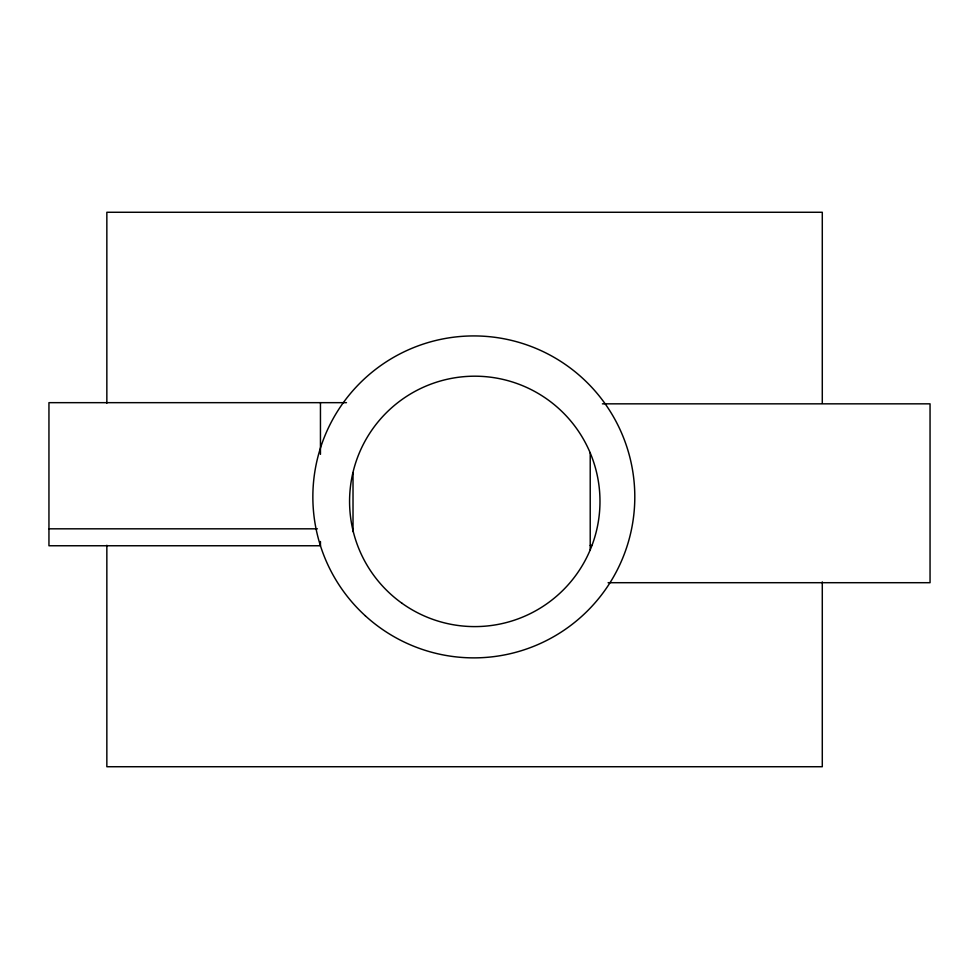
<?xml version="1.0" encoding="UTF-8"?>
<svg xmlns="http://www.w3.org/2000/svg" width="979" height="979" viewBox="0 0 979 979"><rect width="100%" height="100%" fill="white"/><g stroke="black" fill="none" stroke-linecap="round" stroke-linejoin="round"><path stroke-width="1.47" d="M346.48 402.663L48.95 402.663L48.95 545.756L320.451 545.756L320.451 541.522M602.403 403.837L930.05 403.837L930.05 582.701L608.106 582.701M48.95 528.819L317.392 528.819M590.215 545.413L591.965 545.438M822.287 403.201L822.287 212.272L106.846 212.272L106.846 403.201M822.287 581.905L822.287 766.728L106.846 766.728L106.846 545.254M590.215 452.555L590.215 549.721M353.015 472.576L353.015 531.634M320.451 402.663L320.451 454.342M365.424 615.901A160.972 160.972 0 0 0 631.088 531.267A160.972 160.972 0 0 0 424.972 343.519A160.972 160.972 0 0 0 365.424 615.901M401.892 603.199A125.202 125.202 0 0 0 599.381 513.62A125.202 125.202 0 0 0 423.05 387.378A125.202 125.202 0 0 0 401.892 603.199"/></g></svg>
